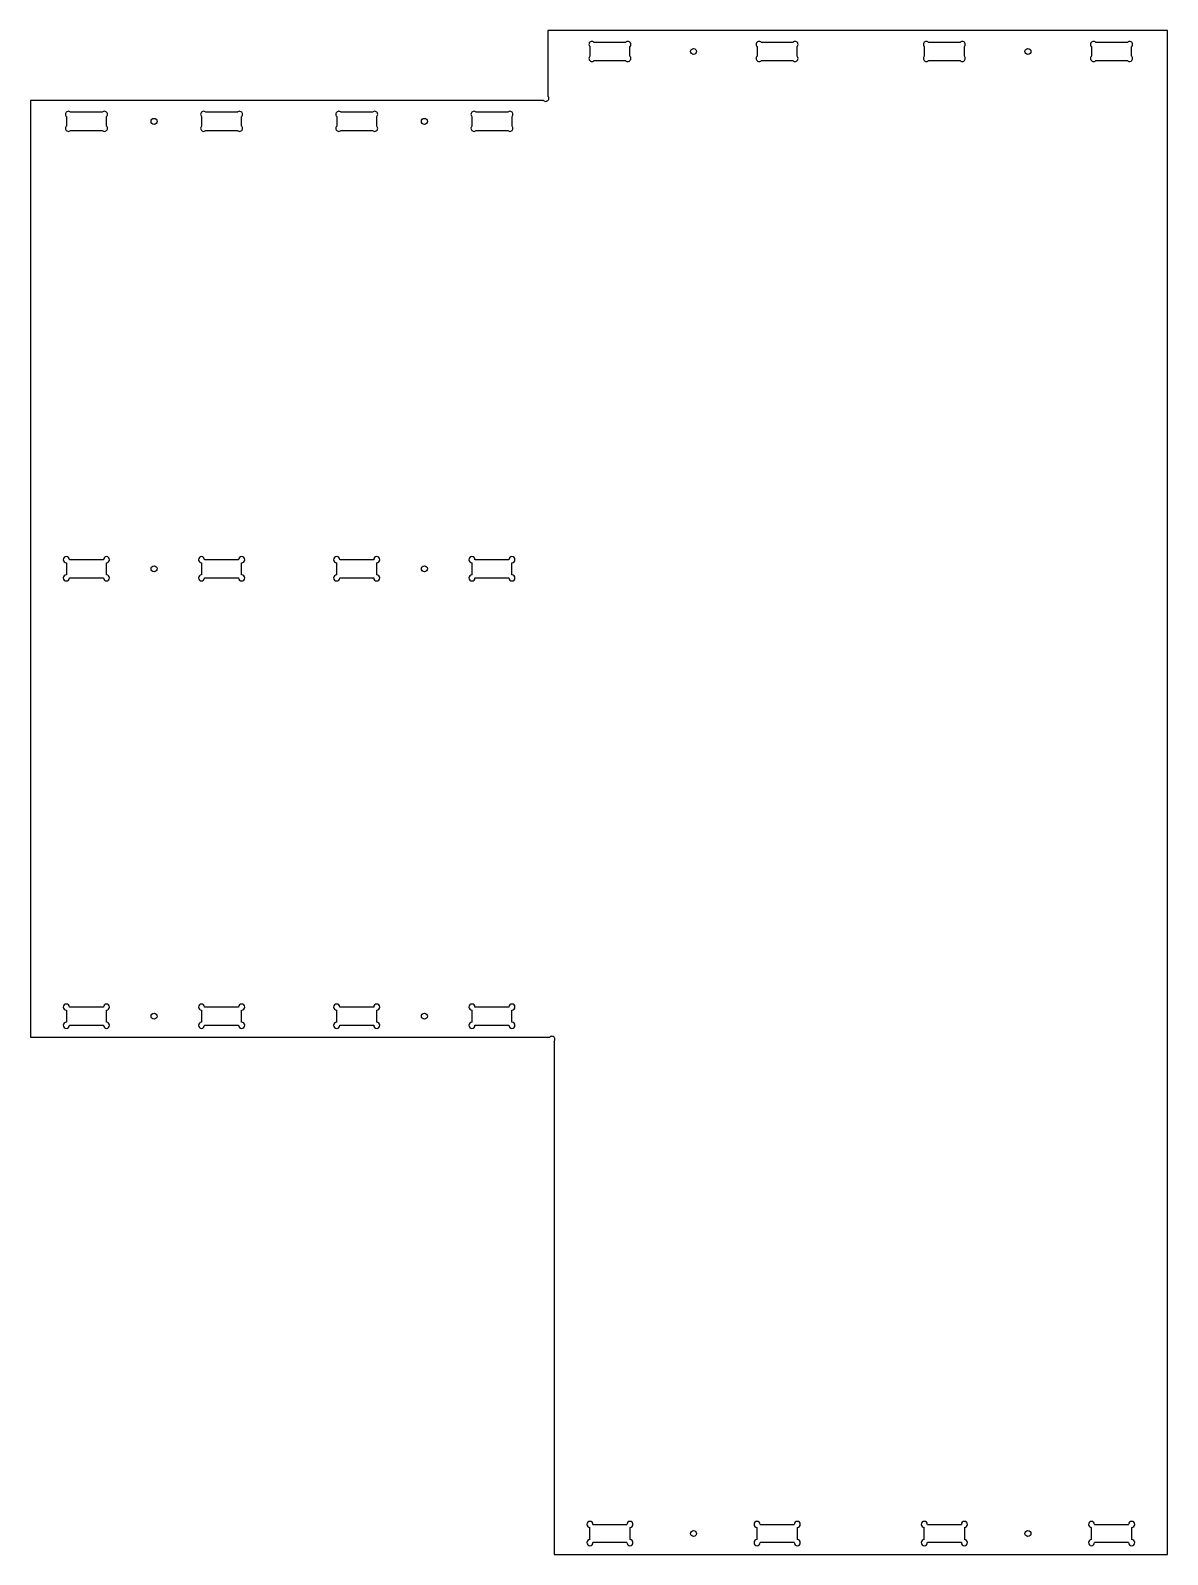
# Model space of a CAD drawing. Header units: millimetres. Extents: x 0 to 1138, y 0 to 1526.
import ezdxf

# ---------------------------------------------------------------- set-up
doc = ezdxf.new("R2010")
doc.units = ezdxf.units.MM
doc.layers.get('0').update_dxf_attribs({"linetype": 'CONTINUOUS'})

msp = doc.modelspace()

# ---------------------------------------------------------------- linework, layer by layer
for p, q in [((518, 1526), (518, 1460.3)), ((1138.3, 1526), (518, 1526)), ((1138.3, 0), (1138.3, 1526)), ((595.8, 1514.1), (564.3, 1514.1)), ((763.2, 1514.1), (731.7, 1514.1)), ((930.7, 1514.1), (899.1, 1514.1)), ((1098.1, 1514.1), (1066.5, 1514.1)), ((560, 1509.8), (560, 1500.2)), ((564.3, 1495.9), (595.8, 1495.9)), ((600.1, 1500.2), (600.1, 1509.8)), ((727.4, 1509.8), (727.4, 1500.2)), ((731.7, 1495.9), (763.2, 1495.9)), ((767.6, 1500.2), (767.6, 1509.8)), ((894.8, 1509.8), (894.8, 1500.2)), ((899.1, 1495.9), (930.7, 1495.9)), ((935, 1500.2), (935, 1509.8)), ((1062.2, 1509.8), (1062.2, 1500.2)), ((1066.5, 1495.9), (1098.1, 1495.9)), ((1102.4, 1500.2), (1102.4, 1509.8)), ((513.7, 1456), (0, 1456)), ((0, 1456), (0, 518)), ((35.9, 1439.8), (35.9, 1430.2)), ((71.8, 1444.1), (40.2, 1444.1)), ((76.1, 1430.2), (76.1, 1439.8)), ((171.3, 1439.8), (171.3, 1430.2)), ((207.1, 1444.1), (175.6, 1444.1)), ((211.4, 1430.2), (211.4, 1439.8)), ((306.6, 1439.8), (306.6, 1430.2)), ((342.4, 1444.1), (310.9, 1444.1)), ((346.7, 1430.2), (346.7, 1439.8)), ((441.9, 1439.8), (441.9, 1430.2)), ((477.8, 1444.1), (446.2, 1444.1)), ((482.1, 1430.2), (482.1, 1439.8)), ((40.2, 1425.9), (71.8, 1425.9)), ((175.6, 1425.9), (207.1, 1425.9)), ((310.9, 1425.9), (342.4, 1425.9)), ((446.2, 1425.9), (477.8, 1425.9)), ((35.9, 993), (35.9, 981)), ((73, 996.1), (39, 996.1)), ((76.1, 981), (76.1, 993)), ((171.2, 993), (171.2, 981)), ((208.3, 996.1), (174.3, 996.1)), ((211.4, 981), (211.4, 993)), ((306.5, 993), (306.5, 981)), ((343.6, 996.1), (309.6, 996.1)), ((346.7, 981), (346.7, 993)), ((441.9, 993), (441.9, 981)), ((478.9, 996.1), (444.9, 996.1)), ((482, 981), (482, 993)), ((39, 977.9), (73, 977.9)), ((174.3, 977.9), (208.3, 977.9)), ((309.6, 977.9), (343.6, 977.9)), ((444.9, 977.9), (478.9, 977.9)), ((35.9, 545), (35.9, 533)), ((73, 548.1), (39, 548.1)), ((76.1, 533), (76.1, 545)), ((171.2, 545), (171.2, 533)), ((208.3, 548.1), (174.3, 548.1)), ((211.4, 533), (211.4, 545)), ((306.5, 545), (306.5, 533)), ((343.6, 548.1), (309.6, 548.1)), ((346.7, 533), (346.7, 545)), ((441.9, 545), (441.9, 533)), ((478.9, 548.1), (444.9, 548.1)), ((482, 533), (482, 545)), ((39, 529.9), (73, 529.9)), ((174.3, 529.9), (208.3, 529.9)), ((309.6, 529.9), (343.6, 529.9)), ((444.9, 529.9), (478.9, 529.9)), ((0, 518), (519.8, 518)), ((524.1, 513.7), (524.1, 0)), ((560, 15), (560, 27)), ((563, 30.1), (597.1, 30.1)), ((600.1, 27), (600.1, 15)), ((727.4, 15), (727.4, 27)), ((730.5, 30.1), (764.5, 30.1)), ((767.6, 27), (767.6, 15)), ((894.8, 15), (894.8, 27)), ((897.9, 30.1), (931.9, 30.1)), ((935, 27), (935, 15)), ((1062.2, 15), (1062.2, 27)), ((1065.3, 30.1), (1099.3, 30.1)), ((1102.4, 27), (1102.4, 15)), ((524.1, 0), (1138.3, 0)), ((597.1, 11.9), (563, 11.9)), ((764.5, 11.9), (730.5, 11.9)), ((931.9, 11.9), (897.9, 11.9)), ((1099.3, 11.9), (1065.3, 11.9))]:
    msp.add_line(p, q)
for centre in [(663.8, 1505), (998.6, 1505), (123.7, 1435), (394.3, 1435), (123.7, 987), (394.3, 987), (123.7, 539), (394.3, 539), (663.8, 21), (998.6, 21)]:
    msp.add_circle(centre, 3)
for centre, start, end in [((562.1, 1512), 44.0683, 225.9317), ((598, 1512), 314.0683, 135.9317), ((729.5, 1512), 44.0683, 225.9317), ((765.4, 1512), 314.0683, 135.9317), ((896.9, 1512), 44.0683, 225.9317), ((932.8, 1512), 314.0683, 135.9317), ((1064.3, 1512), 44.0683, 225.9317), ((1100.3, 1512), 314.0683, 135.9317), ((562.1, 1498), 134.0683, 315.9317), ((598, 1498), 224.0683, 45.9317), ((729.5, 1498), 134.0683, 315.9317), ((765.4, 1498), 224.0683, 45.9317), ((896.9, 1498), 134.0683, 315.9317), ((932.8, 1498), 224.0683, 45.9317), ((1064.3, 1498), 134.0683, 315.9317), ((1100.3, 1498), 224.0683, 45.9317), ((515.9, 1458.1), 224.0683, 45.9317), ((38, 1442), 44.0683, 225.9317), ((74, 1442), 314.0683, 135.9317), ((173.4, 1442), 44.0683, 225.9317), ((209.3, 1442), 314.0683, 135.9317), ((308.7, 1442), 44.0683, 225.9317), ((344.6, 1442), 314.0683, 135.9317), ((444, 1442), 44.0683, 225.9317), ((480, 1442), 314.0683, 135.9317), ((38, 1428), 134.0683, 315.9317), ((74, 1428), 224.0683, 45.9317), ((173.4, 1428), 134.0683, 315.9317), ((209.3, 1428), 224.0683, 45.9317), ((308.7, 1428), 134.0683, 315.9317), ((344.6, 1428), 224.0683, 45.9317), ((444, 1428), 134.0683, 315.9317), ((480, 1428), 224.0683, 45.9317), ((35.9, 996.1), 0, 270), ((76.1, 996.1), 270, 180), ((171.2, 996.1), 0, 270), ((211.4, 996.1), 270, 180), ((306.5, 996.1), 0, 270), ((346.7, 996.1), 270, 180), ((441.9, 996.1), 0, 270), ((482, 996.1), 270, 180), ((35.9, 977.9), 90, 0), ((76.1, 977.9), 180, 90), ((171.2, 977.9), 90, 0), ((211.4, 977.9), 180, 90), ((306.5, 977.9), 90, 0), ((346.7, 977.9), 180, 90), ((441.9, 977.9), 90, 0), ((482, 977.9), 180, 90), ((35.9, 548.1), 0, 270), ((76.1, 548.1), 270, 180), ((171.2, 548.1), 0, 270), ((211.4, 548.1), 270, 180), ((306.5, 548.1), 0, 270), ((346.7, 548.1), 270, 180), ((441.9, 548.1), 0, 270), ((482, 548.1), 270, 180), ((35.9, 529.9), 90, 0), ((76.1, 529.9), 180, 90), ((171.2, 529.9), 90, 0), ((211.4, 529.9), 180, 90), ((306.5, 529.9), 90, 0), ((346.7, 529.9), 180, 90), ((441.9, 529.9), 90, 0), ((482, 529.9), 180, 90), ((522, 515.9), 314.0683, 135.9317), ((560, 30.1), 0, 270), ((600.1, 30.1), 270, 180), ((727.4, 30.1), 0, 270), ((767.6, 30.1), 270, 180), ((894.8, 30.1), 0, 270), ((935, 30.1), 270, 180), ((1062.2, 30.1), 0, 270), ((1102.4, 30.1), 270, 180), ((560, 11.9), 90, 0), ((600.1, 11.9), 180, 90), ((727.4, 11.9), 90, 0), ((767.6, 11.9), 180, 90), ((894.8, 11.9), 90, 0), ((935, 11.9), 180, 90), ((1062.2, 11.9), 90, 0), ((1102.4, 11.9), 180, 90)]:
    msp.add_arc(centre, 3.05, start, end)

doc.saveas('drawing.dxf')
